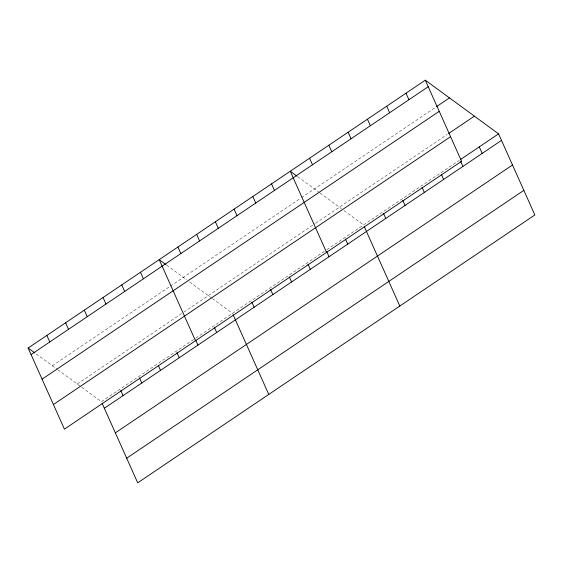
<?xml version="1.0" encoding="UTF-8"?>
<svg xmlns="http://www.w3.org/2000/svg" width="563" height="563" viewBox="0 0 563 563"><rect width="100%" height="100%" fill="white"/><g stroke="black" fill="none" stroke-linecap="round" stroke-linejoin="round"><path stroke-width="0.42" stroke-dasharray="2.81 2.11" d="M52.331 365.753L169.709 286.588M170.427 286.103L300.769 198.19M301.486 197.704L435.903 107.047M77.244 384.001L183.095 312.606M183.819 312.12L314.879 223.729M315.597 223.244L447.24 134.458M193.595 339.552L101.417 401.715L81.269 386.957M195.755 338.096L324.654 251.154M326.814 249.698L459.274 160.364M297.658 176.662L319.291 192.518M319.981 193.025L341.375 208.69M344.063 210.661L363.536 224.933M166.599 265.053L186.846 279.895M189.618 281.922L211.66 298.066M212.328 298.559L232.477 313.324M36.208 353.944L57.173 369.3M57.862 369.807L80.6 386.464"/><path stroke-width="0.84" d="M425.297 80.178L461.583 161.285L64.428 429.14L28.15 348.04L425.297 80.178L498.572 133.86L534.85 214.96L137.703 482.822L102.072 403.171M31.078 354.577L428.225 86.716M436.621 106.569L449.478 97.892M42.084 379.18L439.231 111.326M448.669 133.494L474.391 116.147M53.422 404.537L450.576 136.675M460.703 159.399L498.572 133.86M104.345 408.252L501.492 140.398M115.352 432.863L512.499 165.001M126.689 458.212L523.843 190.357M296.983 176.17L290.269 171.251L326.547 252.358M165.923 264.568L159.209 259.642L195.488 340.749M28.15 348.04L34.864 352.959M479.282 146.873L482.202 153.403M460.64 161.335L462.913 166.416M406.007 93.191L408.935 99.728M441.35 174.34L443.623 179.428M386.718 106.203L389.645 112.741M422.06 187.352L424.333 192.44M367.428 119.208L370.355 125.746M402.77 200.365L405.043 205.446M348.138 132.221L351.066 138.758M383.48 213.37L385.754 218.458M328.848 145.233L331.776 151.771M364.191 226.382L399.821 306.033M309.559 158.238L312.486 164.776M345.464 239.008L347.744 244.096M326.744 251.64L329.017 256.721M308.017 264.265L310.297 269.353M271.549 183.876L274.47 190.414M289.298 276.89L291.571 281.979M252.822 196.508L255.75 203.046M270.578 289.523L272.851 294.604M234.102 209.133L237.023 215.671M251.851 302.148L254.124 307.236M215.376 221.759L218.303 228.296M233.131 314.773L268.762 394.424M196.656 234.391L199.576 240.929M214.404 327.406L216.678 332.487M177.929 247.016L180.857 253.554M195.685 340.031L197.958 345.112M176.958 352.656L179.238 357.744M140.49 272.274L143.41 278.812M158.562 366.013L160.511 370.37M121.763 284.899L124.69 291.437M139.518 377.914L141.792 382.995M103.043 297.524L105.964 304.062M120.792 390.539L123.065 395.627M84.316 310.157L87.244 316.695M65.597 322.782L68.517 329.32M46.87 335.407L49.797 341.945"/></g></svg>
